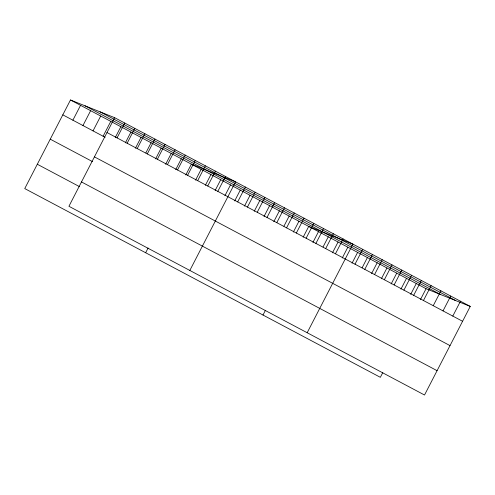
<?xml version="1.0" encoding="UTF-8"?>
<svg xmlns="http://www.w3.org/2000/svg" width="495" height="495" viewBox="0 0 495 495"><rect width="100%" height="100%" fill="white"/><g stroke="black" fill="none" stroke-linecap="round" stroke-linejoin="round"><path stroke-width="0.74" d="M114.654 117.68L68.929 206.279L424.524 395.016L470.25 306.417L114.654 117.68L70.476 99.984L24.75 188.583L380.346 377.32L382.784 372.587M72.883 120.192L80.555 105.33M82.962 125.538L90.628 110.682M93.035 130.884L100.702 116.028M103.108 136.23L110.781 121.374M115.273 137.53L120.854 126.72M117.061 137.888L124.734 123.032M125.353 142.876L130.928 132.072M127.141 143.234L134.807 128.378M135.426 148.222L141.001 137.418M137.214 148.587L144.88 133.724M145.852 152.893L151.08 142.764M147.287 153.933L154.96 139.07M155.578 158.92L161.153 148.11M157.367 159.279L165.033 144.422M165.652 164.266L171.227 153.462M167.44 164.625L175.106 149.768M175.725 169.612L181.306 158.808M177.513 169.977L185.186 155.114M145.654 252.753L148.092 248.02M185.804 174.964L191.379 164.154L235.558 181.851L189.833 270.449M187.586 175.323L195.259 160.46M195.581 180.149L201.156 169.346M197.666 180.669L205.332 165.813M205.357 185.34L210.938 174.537M207.739 186.015L215.412 171.159M215.139 190.532L220.714 179.728M217.812 191.367L225.485 176.505M224.916 195.723L230.497 184.913M234.698 200.914L240.273 190.105M237.668 201.904L245.341 187.042M244.474 206.106L250.049 195.296M247.451 207.089L255.117 192.233M254.251 211.291L259.832 200.487M257.227 212.281L264.893 197.425M264.033 216.482L269.608 205.679M267.003 217.472L274.675 202.616M273.809 221.673L279.39 210.87M276.785 222.663L284.452 207.807M283.938 226.19L289.167 216.055M286.562 227.855L294.234 212.992M293.368 232.056L298.949 221.246M296.344 233.046L304.01 218.184M263 315.037L265.438 310.303M303.15 237.241L308.725 226.438L352.904 244.134L307.178 332.733M306.12 238.231L313.787 223.375M312.927 242.432L318.502 231.629M315.897 243.422L323.569 228.566M323.056 246.949L328.284 236.82M325.679 248.614L333.345 233.758M332.485 252.815L338.06 242.012M335.455 253.805L343.128 238.949M342.262 258.006L347.843 247.197M352.044 263.198L357.619 252.388M355.014 264.188L362.68 249.325M362.167 267.708L367.395 257.579M364.79 269.373L372.463 254.517M371.596 273.574L377.178 262.771M374.573 274.564L382.239 259.708M381.379 278.765L386.954 267.962M384.349 279.755L392.021 264.899M391.155 283.957L396.736 273.147M394.131 284.947L401.798 270.084M400.938 289.148L406.513 278.339M403.908 290.138L411.58 275.276M410.714 294.339L416.289 283.53M413.69 295.323L421.356 280.467M420.49 299.524L426.071 288.721L470.25 306.417M423.466 300.514L431.133 285.658M433.243 305.706L440.915 290.85M443.025 310.897L450.691 296.041M452.801 316.088L460.474 301.226M100.077 111.845L455.672 300.576M85.06 105.825L440.649 294.562M70.476 99.984L426.071 288.721M106.988 132.542L462.584 321.28M62.809 114.846L105.126 137.301M94.427 156.872L450.023 345.609M50.249 139.175L92.565 161.636M81.489 181.943L437.079 370.681M37.311 164.247L79.627 186.708"/></g></svg>
